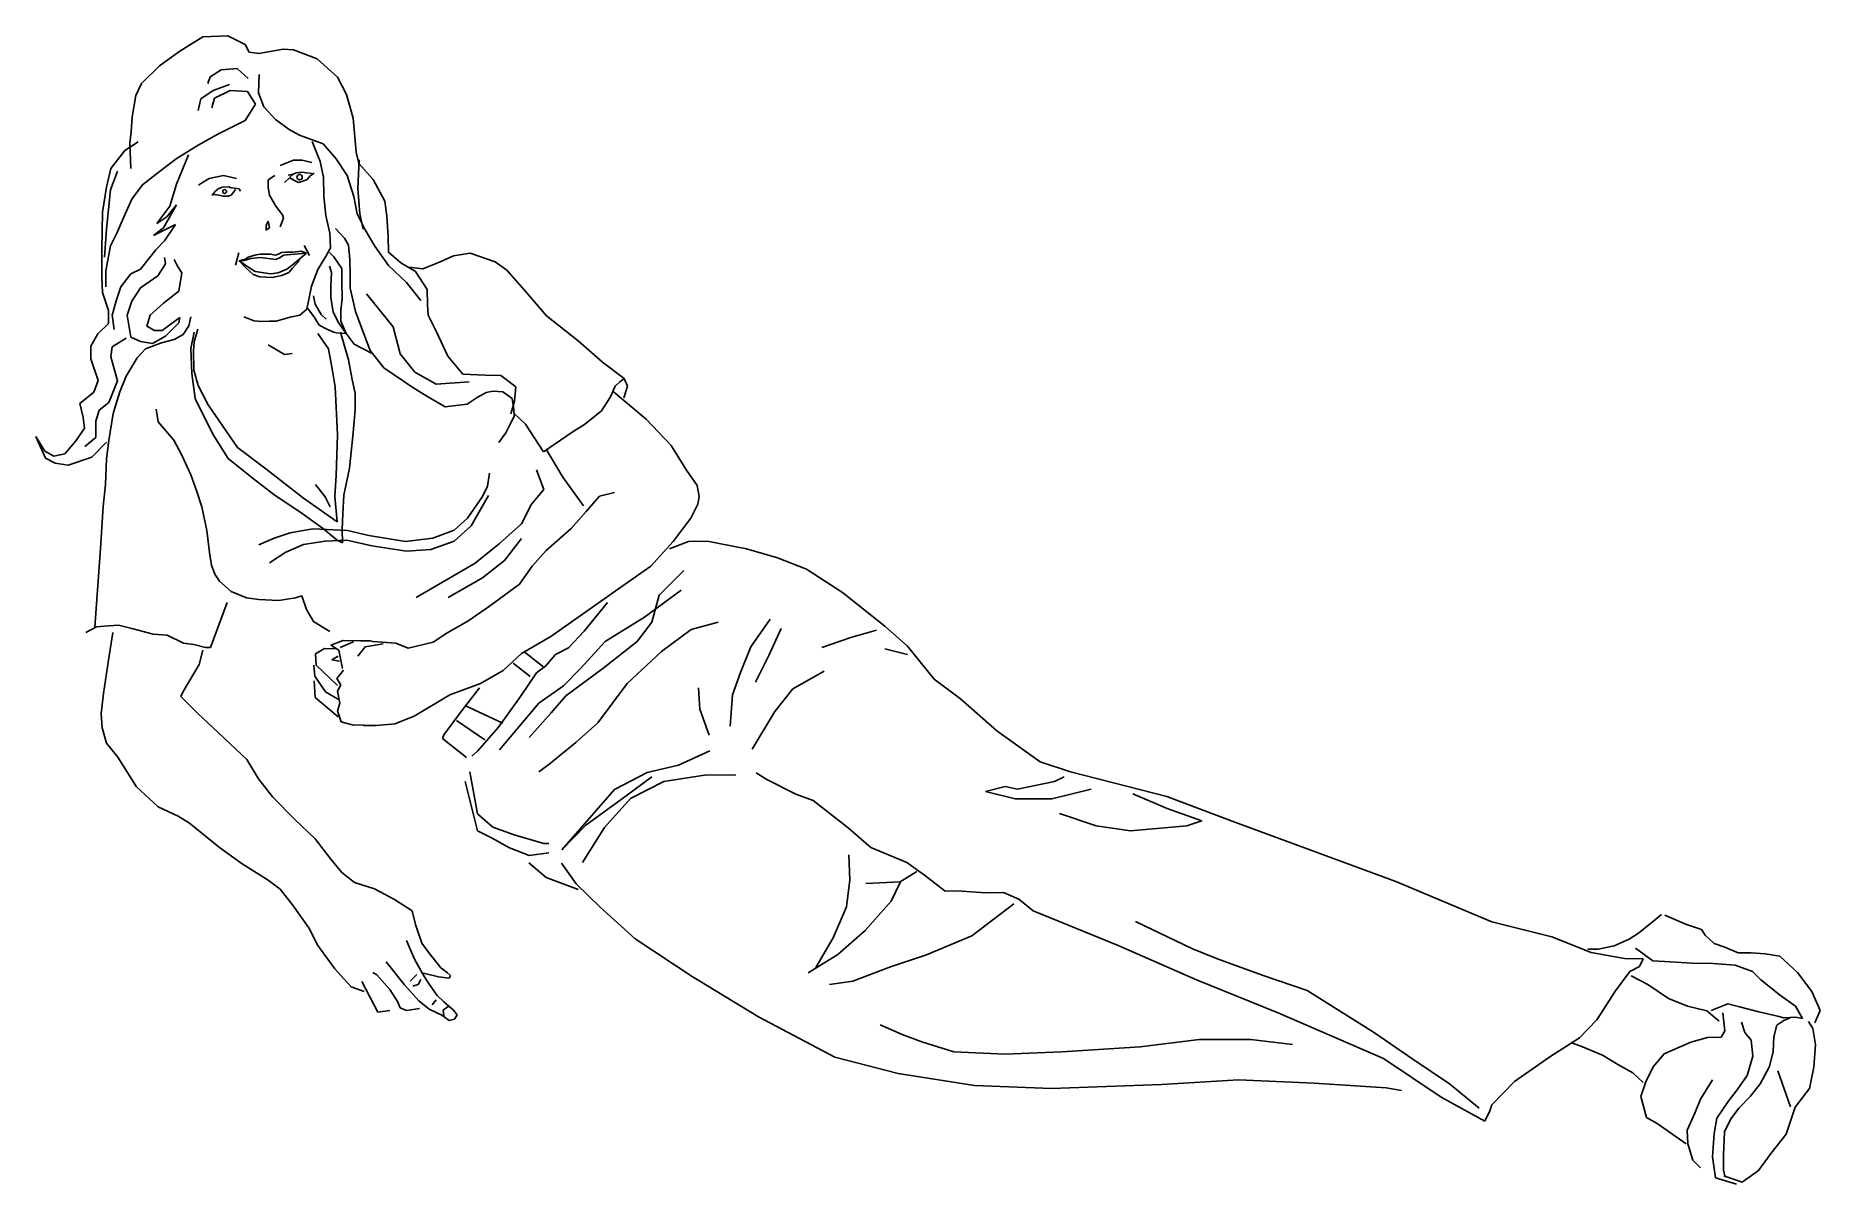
# Model space of a CAD drawing. Header units: millimetres. Extents: x -1627.58 to -1625.94, y 1789.39 to 1790.44.
import ezdxf

# ---------------------------------------------------------------- set-up
doc = ezdxf.new("R2010")
doc.units = ezdxf.units.MM
doc.header["$LTSCALE"] = 10
doc.layers.add('Humanos', color=2, linetype='Continuous')

msp = doc.modelspace()

# ---------------------------------------------------------------- linework, layer by layer
at = {"layer": 'Humanos'}
for p, q in [((-1627.4447, 1790.4248), (-1627.4633, 1790.4112)), ((-1627.4236, 1790.4379), (-1627.4447, 1790.4248)), ((-1627.4007, 1790.4388), (-1627.4236, 1790.4379)), ((-1627.3848, 1790.4307), (-1627.4007, 1790.4388)), ((-1627.3812, 1790.4237), (-1627.3848, 1790.4307)), ((-1627.3723, 1790.4226), (-1627.3812, 1790.4237)), ((-1627.35, 1790.4264), (-1627.3723, 1790.4226)), ((-1627.3406, 1790.4258), (-1627.35, 1790.4264)), ((-1627.3189, 1790.4178), (-1627.3406, 1790.4258)), ((-1627.4633, 1790.4112), (-1627.4796, 1790.3951)), ((-1627.4168, 1790.4011), (-1627.4069, 1790.4075)), ((-1627.4069, 1790.4075), (-1627.3922, 1790.4089)), ((-1627.3922, 1790.4089), (-1627.3822, 1790.3996)), ((-1627.3005, 1790.401), (-1627.3189, 1790.4178)), ((-1627.4796, 1790.3951), (-1627.4847, 1790.384)), ((-1627.419, 1790.3952), (-1627.4168, 1790.4011)), ((-1627.399, 1790.3942), (-1627.414, 1790.3886)), ((-1627.3721, 1790.4032), (-1627.3726, 1790.3867)), ((-1627.2921, 1790.3851), (-1627.3005, 1790.401)), ((-1627.4847, 1790.384), (-1627.4881, 1790.3645)), ((-1627.4254, 1790.381), (-1627.4279, 1790.3703)), ((-1627.414, 1790.3886), (-1627.4254, 1790.381)), ((-1627.4153, 1790.3729), (-1627.413, 1790.3816)), ((-1627.413, 1790.3816), (-1627.3985, 1790.3888)), ((-1627.3985, 1790.3888), (-1627.3826, 1790.3878)), ((-1627.3754, 1790.3761), (-1627.3847, 1790.3614)), ((-1627.3826, 1790.3878), (-1627.3754, 1790.3761)), ((-1627.3726, 1790.3867), (-1627.3678, 1790.3738)), ((-1627.3678, 1790.3738), (-1627.3571, 1790.3622)), ((-1627.286, 1790.3635), (-1627.2921, 1790.3851)), ((-1627.4881, 1790.3645), (-1627.4891, 1790.351)), ((-1627.3847, 1790.3614), (-1627.4099, 1790.3488)), ((-1627.3571, 1790.3622), (-1627.3446, 1790.3529)), ((-1627.2834, 1790.3324), (-1627.286, 1790.3635)), ((-1627.4826, 1790.3417), (-1627.4948, 1790.3339)), ((-1627.4891, 1790.351), (-1627.4902, 1790.3405)), ((-1627.4099, 1790.3488), (-1627.4279, 1790.3387)), ((-1627.3446, 1790.3529), (-1627.3352, 1790.3478)), ((-1627.3352, 1790.3478), (-1627.3135, 1790.3398)), ((-1627.3234, 1790.342), (-1627.3162, 1790.3238)), ((-1627.4948, 1790.3339), (-1627.5076, 1790.3173)), ((-1627.4902, 1790.3405), (-1627.4895, 1790.3175)), ((-1627.4478, 1790.3261), (-1627.4636, 1790.3142)), ((-1627.4279, 1790.3387), (-1627.4478, 1790.3261)), ((-1627.4366, 1790.33), (-1627.4476, 1790.303)), ((-1627.3407, 1790.325), (-1627.3527, 1790.32)), ((-1627.3327, 1790.325), (-1627.3407, 1790.325)), ((-1627.3238, 1790.323), (-1627.3327, 1790.325)), ((-1627.3135, 1790.3398), (-1627.3016, 1790.3263)), ((-1627.3016, 1790.3263), (-1627.2914, 1790.3111)), ((-1627.2809, 1790.3218), (-1627.2834, 1790.3324)), ((-1627.2804, 1790.3253), (-1627.2819, 1790.299)), ((-1627.5076, 1790.3173), (-1627.5116, 1790.3003)), ((-1627.5016, 1790.3149), (-1627.5079, 1790.2979)), ((-1627.4636, 1790.3142), (-1627.4787, 1790.3023)), ((-1627.4176, 1790.3081), (-1627.4047, 1790.311)), ((-1627.4047, 1790.311), (-1627.3927, 1790.3081)), ((-1627.3577, 1790.311), (-1627.3637, 1790.3071)), ((-1627.3489, 1790.3045), (-1627.3443, 1790.3089)), ((-1627.3409, 1790.3121), (-1627.3456, 1790.3114)), ((-1627.3443, 1790.3089), (-1627.338, 1790.3055)), ((-1627.3409, 1790.3121), (-1627.3441, 1790.3094)), ((-1627.3383, 1790.3135), (-1627.3409, 1790.3121)), ((-1627.333, 1790.3141), (-1627.3383, 1790.3135)), ((-1627.3287, 1790.3135), (-1627.333, 1790.3141)), ((-1627.3236, 1790.3129), (-1627.3287, 1790.3135)), ((-1627.3281, 1790.3074), (-1627.3253, 1790.3106)), ((-1627.3253, 1790.3106), (-1627.3216, 1790.313)), ((-1627.3162, 1790.3238), (-1627.3132, 1790.3093)), ((-1627.3132, 1790.3093), (-1627.313, 1790.2921)), ((-1627.2914, 1790.3111), (-1627.2853, 1790.2919)), ((-1627.2678, 1790.3073), (-1627.2809, 1790.3218)), ((-1627.5116, 1790.3003), (-1627.5154, 1790.2773)), ((-1627.5079, 1790.2979), (-1627.5117, 1790.262)), ((-1627.4787, 1790.3023), (-1627.4885, 1790.2893)), ((-1627.4476, 1790.303), (-1627.4536, 1790.283)), ((-1627.4276, 1790.302), (-1627.4246, 1790.304)), ((-1627.4246, 1790.304), (-1627.4176, 1790.3081)), ((-1627.414, 1790.2941), (-1627.4153, 1790.293)), ((-1627.4153, 1790.293), (-1627.4125, 1790.2935)), ((-1627.4118, 1790.2967), (-1627.414, 1790.2941)), ((-1627.4125, 1790.2935), (-1627.4075, 1790.2928)), ((-1627.4095, 1790.2987), (-1627.4118, 1790.2967)), ((-1627.4058, 1790.3004), (-1627.4095, 1790.2987)), ((-1627.4075, 1790.2928), (-1627.4049, 1790.292)), ((-1627.3999, 1790.3006), (-1627.4058, 1790.3004)), ((-1627.4, 1790.2922), (-1627.3972, 1790.2933)), ((-1627.3972, 1790.2998), (-1627.3999, 1790.3006)), ((-1627.3946, 1790.2993), (-1627.3972, 1790.2998)), ((-1627.3972, 1790.2933), (-1627.3935, 1790.2982)), ((-1627.3902, 1790.2989), (-1627.3946, 1790.2993)), ((-1627.3891, 1790.2965), (-1627.3902, 1790.2989)), ((-1627.3637, 1790.3071), (-1627.3637, 1790.3001)), ((-1627.3637, 1790.3001), (-1627.3627, 1790.2931)), ((-1627.3627, 1790.2931), (-1627.3567, 1790.283)), ((-1627.338, 1790.3055), (-1627.3359, 1790.3047)), ((-1627.3359, 1790.3047), (-1627.331, 1790.3061)), ((-1627.331, 1790.3061), (-1627.3281, 1790.3074)), ((-1627.2819, 1790.299), (-1627.28, 1790.276)), ((-1627.2571, 1790.2875), (-1627.2678, 1790.3073)), ((-1627.5154, 1790.2773), (-1627.5158, 1790.2432)), ((-1627.4885, 1790.2893), (-1627.4961, 1790.2723)), ((-1627.4536, 1790.283), (-1627.4656, 1790.2671)), ((-1627.4476, 1790.2841), (-1627.4596, 1790.2631)), ((-1627.4566, 1790.2731), (-1627.4476, 1790.2841)), ((-1627.4049, 1790.292), (-1627.4, 1790.2922)), ((-1627.3567, 1790.283), (-1627.3507, 1790.275)), ((-1627.313, 1790.2921), (-1627.311, 1790.2745)), ((-1627.2853, 1790.2919), (-1627.2823, 1790.276)), ((-1627.2823, 1790.276), (-1627.2751, 1790.2614)), ((-1627.28, 1790.276), (-1627.2768, 1790.2619)), ((-1627.2553, 1790.2739), (-1627.2571, 1790.2875)), ((-1627.5117, 1790.262), (-1627.5136, 1790.2362)), ((-1627.4961, 1790.2723), (-1627.5023, 1790.2581)), ((-1627.4685, 1790.2561), (-1627.4486, 1790.2661)), ((-1627.4596, 1790.2631), (-1627.4685, 1790.2561)), ((-1627.4656, 1790.2671), (-1627.4566, 1790.2731)), ((-1627.4486, 1790.2661), (-1627.4586, 1790.2511)), ((-1627.3637, 1790.2691), (-1627.3657, 1790.2651)), ((-1627.3657, 1790.2651), (-1627.3657, 1790.2611)), ((-1627.3657, 1790.2611), (-1627.3627, 1790.2631)), ((-1627.3627, 1790.2631), (-1627.3637, 1790.2691)), ((-1627.3497, 1790.2721), (-1627.3527, 1790.2641)), ((-1627.3507, 1790.275), (-1627.3497, 1790.2721)), ((-1627.311, 1790.2745), (-1627.3073, 1790.2581)), ((-1627.2938, 1790.2536), (-1627.3022, 1790.2624)), ((-1627.2751, 1790.2614), (-1627.2661, 1790.2463)), ((-1627.2539, 1790.2551), (-1627.2553, 1790.2739)), ((-1627.5081, 1790.2468), (-1627.5121, 1790.2239)), ((-1627.5023, 1790.2581), (-1627.5081, 1790.2468)), ((-1627.4586, 1790.2511), (-1627.4666, 1790.2431)), ((-1627.3309, 1790.2469), (-1627.326, 1790.2379)), ((-1627.3067, 1790.2447), (-1627.3106, 1790.2376)), ((-1627.3073, 1790.2581), (-1627.3067, 1790.2447)), ((-1627.2903, 1790.2472), (-1627.2938, 1790.2536)), ((-1627.289, 1790.2343), (-1627.2903, 1790.2472)), ((-1627.2661, 1790.2463), (-1627.2537, 1790.2288)), ((-1627.2538, 1790.241), (-1627.2539, 1790.2551)), ((-1627.5158, 1790.2432), (-1627.516, 1790.218)), ((-1627.4666, 1790.2431), (-1627.4806, 1790.2252)), ((-1627.4576, 1790.2301), (-1627.4646, 1790.2192)), ((-1627.4586, 1790.2361), (-1627.4576, 1790.2301)), ((-1627.4466, 1790.2281), (-1627.4496, 1790.2341)), ((-1627.4426, 1790.2221), (-1627.4466, 1790.2281)), ((-1627.3907, 1790.2402), (-1627.3936, 1790.2291)), ((-1627.3903, 1790.233), (-1627.3845, 1790.2346)), ((-1627.3903, 1790.233), (-1627.3857, 1790.2332)), ((-1627.3842, 1790.2264), (-1627.3903, 1790.233)), ((-1627.3806, 1790.2262), (-1627.3903, 1790.233)), ((-1627.3857, 1790.2332), (-1627.3796, 1790.2351)), ((-1627.3845, 1790.2346), (-1627.382, 1790.2362)), ((-1627.382, 1790.2362), (-1627.3801, 1790.2369)), ((-1627.3801, 1790.2369), (-1627.3747, 1790.2384)), ((-1627.3796, 1790.2351), (-1627.3707, 1790.2361)), ((-1627.3747, 1790.2384), (-1627.3711, 1790.2389)), ((-1627.3711, 1790.2389), (-1627.3653, 1790.2391)), ((-1627.3707, 1790.2361), (-1627.3567, 1790.2341)), ((-1627.3653, 1790.2391), (-1627.3617, 1790.2391)), ((-1627.3617, 1790.2391), (-1627.357, 1790.238)), ((-1627.357, 1790.238), (-1627.3537, 1790.2394)), ((-1627.3567, 1790.2341), (-1627.3527, 1790.2361)), ((-1627.3537, 1790.2394), (-1627.3517, 1790.2405)), ((-1627.3527, 1790.2361), (-1627.3497, 1790.2381)), ((-1627.3517, 1790.2405), (-1627.3479, 1790.2408)), ((-1627.3497, 1790.2381), (-1627.3397, 1790.2391)), ((-1627.3479, 1790.2408), (-1627.3413, 1790.2409)), ((-1627.3417, 1790.2291), (-1627.3467, 1790.2252)), ((-1627.3288, 1790.2399), (-1627.3417, 1790.2291)), ((-1627.3351, 1790.2332), (-1627.3416, 1790.2263)), ((-1627.3413, 1790.2409), (-1627.3337, 1790.2419)), ((-1627.3397, 1790.2391), (-1627.3288, 1790.2399)), ((-1627.3337, 1790.2419), (-1627.3288, 1790.2399)), ((-1627.3106, 1790.2376), (-1627.3182, 1790.2251)), ((-1627.3036, 1790.2365), (-1627.3078, 1790.2405)), ((-1627.3077, 1790.2282), (-1627.3058, 1790.2224)), ((-1627.2964, 1790.226), (-1627.3036, 1790.2365)), ((-1627.2888, 1790.2202), (-1627.289, 1790.2343)), ((-1627.2424, 1790.2312), (-1627.2538, 1790.241)), ((-1627.2537, 1790.2288), (-1627.2371, 1790.213)), ((-1627.2289, 1790.2231), (-1627.2424, 1790.2312)), ((-1627.2354, 1790.2271), (-1627.2224, 1790.2255)), ((-1627.2224, 1790.2255), (-1627.2072, 1790.2316)), ((-1627.2072, 1790.2316), (-1627.1943, 1790.2375)), ((-1627.1943, 1790.2375), (-1627.1791, 1790.24)), ((-1627.1791, 1790.24), (-1627.156, 1790.232)), ((-1627.156, 1790.232), (-1627.1454, 1790.2244)), ((-1627.516, 1790.218), (-1627.5154, 1790.2039)), ((-1627.5121, 1790.2239), (-1627.5124, 1790.2092)), ((-1627.4895, 1790.2211), (-1627.4985, 1790.2091)), ((-1627.4806, 1790.2252), (-1627.4895, 1790.2211)), ((-1627.4646, 1790.2192), (-1627.4806, 1790.2081)), ((-1627.4456, 1790.2052), (-1627.4426, 1790.2221)), ((-1627.3775, 1790.2203), (-1627.3842, 1790.2264)), ((-1627.3757, 1790.2231), (-1627.3806, 1790.2262)), ((-1627.3715, 1790.2184), (-1627.3775, 1790.2203)), ((-1627.3617, 1790.2211), (-1627.3757, 1790.2231)), ((-1627.3602, 1790.2177), (-1627.3715, 1790.2184)), ((-1627.3547, 1790.2221), (-1627.3617, 1790.2211)), ((-1627.3512, 1790.2194), (-1627.3602, 1790.2177)), ((-1627.3467, 1790.2252), (-1627.3547, 1790.2221)), ((-1627.3449, 1790.2224), (-1627.3512, 1790.2194)), ((-1627.3416, 1790.2263), (-1627.3449, 1790.2224)), ((-1627.3182, 1790.2251), (-1627.324, 1790.2098)), ((-1627.3058, 1790.2224), (-1627.3063, 1790.2095)), ((-1627.2963, 1790.2143), (-1627.2964, 1790.226)), ((-1627.2962, 1790.1983), (-1627.2963, 1790.2143)), ((-1627.2887, 1790.2078), (-1627.2888, 1790.2202)), ((-1627.2371, 1790.213), (-1627.224, 1790.1967)), ((-1627.2182, 1790.2068), (-1627.2289, 1790.2231)), ((-1627.1454, 1790.2244), (-1627.1276, 1790.2041)), ((-1627.5154, 1790.2039), (-1627.5099, 1790.1876)), ((-1627.5025, 1790.1972), (-1627.5065, 1790.1832)), ((-1627.4985, 1790.2091), (-1627.5025, 1790.1972)), ((-1627.4885, 1790.1962), (-1627.4926, 1790.1832)), ((-1627.4806, 1790.2081), (-1627.4885, 1790.1962)), ((-1627.4596, 1790.1941), (-1627.4456, 1790.2052)), ((-1627.3267, 1790.1975), (-1627.3285, 1790.1886)), ((-1627.324, 1790.2098), (-1627.3267, 1790.1975)), ((-1627.3222, 1790.2009), (-1627.3209, 1790.1934)), ((-1627.3063, 1790.2095), (-1627.3063, 1790.1994)), ((-1627.3063, 1790.1994), (-1627.3043, 1790.186)), ((-1627.2972, 1790.1877), (-1627.2962, 1790.1983)), ((-1627.2838, 1790.1867), (-1627.2887, 1790.2078)), ((-1627.2738, 1790.2028), (-1627.2493, 1790.1726)), ((-1627.2181, 1790.1927), (-1627.2182, 1790.2068)), ((-1627.1276, 1790.2041), (-1627.1092, 1790.1825)), ((-1627.5099, 1790.1876), (-1627.5098, 1790.1756)), ((-1627.5065, 1790.1832), (-1627.5045, 1790.1702)), ((-1627.4926, 1790.1832), (-1627.4895, 1790.1632)), ((-1627.4746, 1790.1732), (-1627.4716, 1790.1832)), ((-1627.4716, 1790.1832), (-1627.4596, 1790.1941)), ((-1627.4446, 1790.1812), (-1627.4606, 1790.1692)), ((-1627.4456, 1790.1762), (-1627.4446, 1790.1812)), ((-1627.4346, 1790.1817), (-1627.4364, 1790.1735)), ((-1627.3765, 1790.1781), (-1627.386, 1790.1817)), ((-1627.37, 1790.1776), (-1627.3765, 1790.1781)), ((-1627.3437, 1790.1814), (-1627.3566, 1790.1778)), ((-1627.3348, 1790.1833), (-1627.3437, 1790.1814)), ((-1627.3285, 1790.1886), (-1627.3348, 1790.1833)), ((-1627.3214, 1790.1811), (-1627.3285, 1790.1905)), ((-1627.3171, 1790.174), (-1627.3214, 1790.1811)), ((-1627.3209, 1790.1934), (-1627.3153, 1790.184)), ((-1627.3153, 1790.184), (-1627.3108, 1790.1795)), ((-1627.3043, 1790.186), (-1627.299, 1790.176)), ((-1627.2972, 1790.1777), (-1627.2972, 1790.1877)), ((-1627.2754, 1790.1638), (-1627.2838, 1790.1867)), ((-1627.2173, 1790.1833), (-1627.2181, 1790.1927)), ((-1627.2101, 1790.1686), (-1627.2173, 1790.1833)), ((-1627.1092, 1790.1825), (-1627.0802, 1790.1597)), ((-1627.5197, 1790.1661), (-1627.526, 1790.155)), ((-1627.5098, 1790.1756), (-1627.5197, 1790.1661)), ((-1627.4936, 1790.1622), (-1627.5065, 1790.1542)), ((-1627.4895, 1790.1632), (-1627.4806, 1790.1593)), ((-1627.4676, 1790.1692), (-1627.4746, 1790.1732)), ((-1627.4695, 1790.1572), (-1627.4576, 1790.1642)), ((-1627.4606, 1790.1692), (-1627.4676, 1790.1692)), ((-1627.4576, 1790.1642), (-1627.4456, 1790.1762)), ((-1627.4415, 1790.1657), (-1627.4497, 1790.1609)), ((-1627.4364, 1790.1735), (-1627.4415, 1790.1657)), ((-1627.4344, 1790.1529), (-1627.4316, 1790.1677)), ((-1627.4316, 1790.1588), (-1627.4282, 1790.1705)), ((-1627.3629, 1790.1777), (-1627.37, 1790.1776)), ((-1627.3566, 1790.1778), (-1627.3629, 1790.1777)), ((-1627.3182, 1790.1664), (-1627.3087, 1790.1524)), ((-1627.31, 1790.1705), (-1627.3171, 1790.174)), ((-1627.3036, 1790.1677), (-1627.31, 1790.1705)), ((-1627.3012, 1790.1671), (-1627.3036, 1790.1677)), ((-1627.2923, 1790.1666), (-1627.3012, 1790.1671)), ((-1627.299, 1790.176), (-1627.2947, 1790.1695)), ((-1627.2977, 1790.1678), (-1627.2904, 1790.1425)), ((-1627.2923, 1790.1666), (-1627.2972, 1790.1777)), ((-1627.2947, 1790.1695), (-1627.2923, 1790.1666)), ((-1627.2852, 1790.1566), (-1627.2923, 1790.1666)), ((-1627.2705, 1790.1509), (-1627.2754, 1790.1638)), ((-1627.2493, 1790.1726), (-1627.243, 1790.148)), ((-1627.1993, 1790.1457), (-1627.2101, 1790.1686)), ((-1627.526, 1790.155), (-1627.5259, 1790.1433)), ((-1627.5065, 1790.1542), (-1627.5076, 1790.1453)), ((-1627.4761, 1790.1525), (-1627.4836, 1790.1442)), ((-1627.4806, 1790.1593), (-1627.4695, 1790.1572)), ((-1627.4614, 1790.158), (-1627.4761, 1790.1525)), ((-1627.4497, 1790.1609), (-1627.4614, 1790.158)), ((-1627.4336, 1790.13), (-1627.4344, 1790.1529)), ((-1627.432, 1790.1505), (-1627.4316, 1790.1588)), ((-1627.4318, 1790.1329), (-1627.432, 1790.1505)), ((-1627.3637, 1790.1562), (-1627.3487, 1790.1472)), ((-1627.3487, 1790.1472), (-1627.3417, 1790.1482)), ((-1627.3087, 1790.1524), (-1627.3049, 1790.1324)), ((-1627.2694, 1790.1486), (-1627.2852, 1790.1566)), ((-1627.258, 1790.1352), (-1627.2705, 1790.1509)), ((-1627.243, 1790.148), (-1627.2297, 1790.1311)), ((-1627.1856, 1790.1294), (-1627.1993, 1790.1457)), ((-1627.0802, 1790.1597), (-1627.0581, 1790.1402)), ((-1627.5259, 1790.1433), (-1627.5193, 1790.1234)), ((-1627.5076, 1790.1453), (-1627.5016, 1790.1233)), ((-1627.4836, 1790.1442), (-1627.4935, 1790.1276)), ((-1627.4304, 1790.1071), (-1627.4336, 1790.13)), ((-1627.4277, 1790.1189), (-1627.4318, 1790.1329)), ((-1627.3049, 1790.1324), (-1627.3025, 1790.1177)), ((-1627.2904, 1790.1425), (-1627.2873, 1790.1261)), ((-1627.2315, 1790.1172), (-1627.258, 1790.1352)), ((-1627.2297, 1790.1311), (-1627.2102, 1790.1203)), ((-1627.1651, 1790.1284), (-1627.1856, 1790.1294)), ((-1627.0581, 1790.1402), (-1627.038, 1790.1253)), ((-1627.5233, 1790.1127), (-1627.5361, 1790.1026)), ((-1627.5193, 1790.1234), (-1627.5233, 1790.1127)), ((-1627.5016, 1790.1233), (-1627.5095, 1790.1033)), ((-1627.4993, 1790.113), (-1627.5055, 1790.0934)), ((-1627.4935, 1790.1276), (-1627.4993, 1790.113)), ((-1627.4186, 1790.1013), (-1627.4277, 1790.1189)), ((-1627.3025, 1790.1177), (-1627.3004, 1790.0738)), ((-1627.2873, 1790.1261), (-1627.2843, 1790.1115)), ((-1627.2185, 1790.1091), (-1627.2315, 1790.1172)), ((-1627.2102, 1790.1203), (-1627.18, 1790.1222)), ((-1627.151, 1790.128), (-1627.1651, 1790.1284)), ((-1627.1584, 1790.1139), (-1627.1643, 1790.1126)), ((-1627.149, 1790.1133), (-1627.1584, 1790.1139)), ((-1627.1373, 1790.1176), (-1627.151, 1790.128)), ((-1627.1407, 1790.107), (-1627.149, 1790.1133)), ((-1627.1384, 1790.1047), (-1627.1373, 1790.1176)), ((-1627.0506, 1790.1085), (-1627.0464, 1790.1182)), ((-1627.0482, 1790.1134), (-1627.0179, 1790.0883)), ((-1627.0464, 1790.1182), (-1627.0422, 1790.1224)), ((-1627.0422, 1790.1224), (-1627.038, 1790.1253)), ((-1627.0351, 1790.1182), (-1627.0386, 1790.1078)), ((-1627.038, 1790.1253), (-1627.0351, 1790.1182)), ((-1627.5361, 1790.1026), (-1627.5331, 1790.0897)), ((-1627.5095, 1790.1033), (-1627.5185, 1790.0963)), ((-1627.4662, 1790.0973), (-1627.4643, 1790.0856)), ((-1627.4143, 1790.0743), (-1627.4304, 1790.1071)), ((-1627.3919, 1790.0623), (-1627.4186, 1790.1013)), ((-1627.2841, 1790.0967), (-1627.2863, 1790.0727)), ((-1627.2843, 1790.1115), (-1627.2841, 1790.0967)), ((-1627.2019, 1790.0994), (-1627.2185, 1790.1091)), ((-1627.1818, 1790.1019), (-1627.2019, 1790.0994)), ((-1627.1725, 1790.1079), (-1627.1818, 1790.1019)), ((-1627.1643, 1790.1126), (-1627.1725, 1790.1079)), ((-1627.1418, 1790.0929), (-1627.1384, 1790.1047)), ((-1627.1395, 1790.0988), (-1627.1407, 1790.107)), ((-1627.139, 1790.0969), (-1627.1395, 1790.0988)), ((-1627.1389, 1790.0906), (-1627.139, 1790.0969)), ((-1627.059, 1790.0958), (-1627.0506, 1790.1085)), ((-1627.5331, 1790.0897), (-1627.5318, 1790.0798)), ((-1627.5185, 1790.0963), (-1627.5215, 1790.0863)), ((-1627.5215, 1790.0863), (-1627.5215, 1790.0714)), ((-1627.5055, 1790.0934), (-1627.5094, 1790.0687)), ((-1627.4643, 1790.0856), (-1627.45, 1790.0688)), ((-1627.1463, 1790.0757), (-1627.1417, 1790.0847)), ((-1627.1417, 1790.0847), (-1627.1389, 1790.0906)), ((-1627.1283, 1790.0836), (-1627.1389, 1790.0934)), ((-1627.1118, 1790.0583), (-1627.1283, 1790.0836)), ((-1627.0856, 1790.0762), (-1627.0744, 1790.0832)), ((-1627.0744, 1790.0832), (-1627.059, 1790.0958)), ((-1627.0179, 1790.0883), (-1626.9953, 1790.0642)), ((-1627.5764, 1790.0723), (-1627.5675, 1790.0524)), ((-1627.5681, 1790.0588), (-1627.5764, 1790.0723)), ((-1627.5393, 1790.0685), (-1627.5499, 1790.0566)), ((-1627.5318, 1790.0798), (-1627.5393, 1790.0685)), ((-1627.5215, 1790.0714), (-1627.5315, 1790.0633)), ((-1627.525, 1790.0533), (-1627.5117, 1790.067)), ((-1627.5094, 1790.0687), (-1627.5116, 1790.0518)), ((-1627.45, 1790.0688), (-1627.4428, 1790.0553)), ((-1627.4005, 1790.0522), (-1627.4143, 1790.0743)), ((-1627.3004, 1790.0738), (-1627.3017, 1790.0367)), ((-1627.2863, 1790.0727), (-1627.2895, 1790.0433)), ((-1627.1528, 1790.0669), (-1627.1463, 1790.0757)), ((-1627.1118, 1790.0583), (-1627.0856, 1790.0762)), ((-1626.9953, 1790.0642), (-1626.981, 1790.0416)), ((-1627.5598, 1790.0542), (-1627.5681, 1790.0588)), ((-1627.5675, 1790.0524), (-1627.5586, 1790.0478)), ((-1627.5499, 1790.0566), (-1627.5598, 1790.0542)), ((-1627.5586, 1790.0478), (-1627.5468, 1790.0461)), ((-1627.5468, 1790.0461), (-1627.525, 1790.0533)), ((-1627.5116, 1790.0518), (-1627.5126, 1790.0283)), ((-1627.4428, 1790.0553), (-1627.4344, 1790.0372)), ((-1627.3787, 1790.0347), (-1627.4005, 1790.0522)), ((-1627.3658, 1790.0426), (-1627.3919, 1790.0623)), ((-1627.0942, 1790.0351), (-1627.1091, 1790.0602)), ((-1627.4344, 1790.0372), (-1627.4291, 1790.022)), ((-1627.3586, 1790.0192), (-1627.3787, 1790.0347)), ((-1627.3315, 1790.0159), (-1627.3658, 1790.0426)), ((-1627.3017, 1790.0367), (-1627.3027, 1790.0173)), ((-1627.2895, 1790.0433), (-1627.2945, 1790.0186)), ((-1627.163, 1790.0269), (-1627.1612, 1790.0387)), ((-1627.1184, 1790.0419), (-1627.1116, 1790.0238)), ((-1627.0752, 1790.0089), (-1627.0942, 1790.0351)), ((-1626.981, 1790.0416), (-1626.9715, 1790.0275)), ((-1627.5126, 1790.0283), (-1627.5147, 1790.0083)), ((-1627.4291, 1790.022), (-1627.4243, 1790.008)), ((-1627.3326, 1790.0018), (-1627.3586, 1790.0192)), ((-1627.3008, 1789.9944), (-1627.3315, 1790.0159)), ((-1627.3205, 1790.0284), (-1627.3115, 1790.0172)), ((-1627.3115, 1790.0172), (-1627.307, 1790.0081)), ((-1627.3027, 1790.0173), (-1627.3008, 1789.9944)), ((-1627.2945, 1790.0186), (-1627.2955, 1790.0015)), ((-1627.1813, 1789.9975), (-1627.1676, 1790.0175)), ((-1627.178, 1789.9906), (-1627.1621, 1790.0183)), ((-1627.1676, 1790.0175), (-1627.163, 1790.0269)), ((-1627.1116, 1790.0238), (-1627.1229, 1790.0104)), ((-1627.0728, 1790.0036), (-1627.0607, 1790.0178)), ((-1627.0607, 1790.0178), (-1627.0471, 1790.021)), ((-1626.9715, 1790.0275), (-1626.9696, 1790.0175)), ((-1626.9696, 1790.0175), (-1626.9707, 1790.0104)), ((-1627.5147, 1790.0083), (-1627.5172, 1789.97)), ((-1627.4243, 1790.008), (-1627.4199, 1789.9862)), ((-1627.3141, 1789.9884), (-1627.3326, 1790.0018)), ((-1627.2955, 1790.0015), (-1627.296, 1789.9874)), ((-1627.1229, 1790.0104), (-1627.1319, 1789.9924)), ((-1627.0867, 1789.9882), (-1627.0728, 1790.0036)), ((-1626.9707, 1790.0104), (-1626.9771, 1789.9975)), ((-1627.4199, 1789.9862), (-1627.4173, 1789.9662)), ((-1627.3582, 1789.9792), (-1627.3435, 1789.9841)), ((-1627.3435, 1789.9841), (-1627.323, 1789.9878)), ((-1627.323, 1789.9878), (-1627.2913, 1789.9862)), ((-1627.3006, 1789.9774), (-1627.3141, 1789.9884)), ((-1627.296, 1789.9874), (-1627.2959, 1789.9751)), ((-1627.2913, 1789.9862), (-1627.2718, 1789.9817)), ((-1627.213, 1789.9794), (-1627.1935, 1789.9865)), ((-1627.1935, 1789.9865), (-1627.1813, 1789.9975)), ((-1627.1935, 1789.9767), (-1627.178, 1789.9906)), ((-1627.1319, 1789.9924), (-1627.1521, 1789.9744)), ((-1627.1095, 1789.968), (-1627.0867, 1789.9882)), ((-1626.9771, 1789.9975), (-1626.9933, 1789.9762)), ((-1627.5172, 1789.97), (-1627.5224, 1789.8978)), ((-1627.4173, 1789.9662), (-1627.4155, 1789.9545)), ((-1627.3722, 1789.9732), (-1627.3582, 1789.9792)), ((-1627.3627, 1789.9569), (-1627.3475, 1789.9664)), ((-1627.3475, 1789.9664), (-1627.3316, 1789.9736)), ((-1627.3316, 1789.9736), (-1627.3117, 1789.9766)), ((-1627.3117, 1789.9766), (-1627.2917, 1789.9775)), ((-1627.2959, 1789.9751), (-1627.3006, 1789.9774)), ((-1627.2917, 1789.9775), (-1627.2688, 1789.9724)), ((-1627.2718, 1789.9817), (-1627.2383, 1789.9762)), ((-1627.2688, 1789.9724), (-1627.2371, 1789.9675)), ((-1627.2383, 1789.9762), (-1627.213, 1789.9794)), ((-1627.2371, 1789.9675), (-1627.2151, 1789.969)), ((-1627.2151, 1789.969), (-1627.1935, 1789.9767)), ((-1627.1521, 1789.9744), (-1627.1745, 1789.9565)), ((-1627.1319, 1789.979), (-1627.1476, 1789.9588)), ((-1627.1223, 1789.9538), (-1627.1095, 1789.968)), ((-1626.9933, 1789.9762), (-1627.0136, 1789.9536)), ((-1626.9968, 1789.9697), (-1626.9792, 1789.9763)), ((-1626.9792, 1789.9763), (-1626.9621, 1789.9765)), ((-1626.9621, 1789.9765), (-1626.9263, 1789.9697)), ((-1626.9263, 1789.9697), (-1626.898, 1789.9613)), ((-1627.4155, 1789.9545), (-1627.4124, 1789.9463)), ((-1627.1745, 1789.9565), (-1627.2284, 1789.9251)), ((-1627.1476, 1789.9588), (-1627.1678, 1789.943)), ((-1627.1339, 1789.9372), (-1627.1223, 1789.9538)), ((-1627.0136, 1789.9536), (-1627.0434, 1789.9329)), ((-1626.9837, 1789.9497), (-1627.0061, 1789.9273)), ((-1626.898, 1789.9613), (-1626.8714, 1789.951)), ((-1626.8714, 1789.951), (-1626.8383, 1789.9295)), ((-1627.4124, 1789.9463), (-1627.4083, 1789.94)), ((-1627.4083, 1789.94), (-1627.3977, 1789.9307)), ((-1627.1678, 1789.943), (-1627.1992, 1789.9251)), ((-1627.1613, 1789.917), (-1627.1339, 1789.9372)), ((-1627.4165, 1789.8793), (-1627.4013, 1789.9206)), ((-1627.3977, 1789.9307), (-1627.3835, 1789.9249)), ((-1627.3835, 1789.9249), (-1627.3723, 1789.9232)), ((-1627.3723, 1789.9232), (-1627.3541, 1789.9222)), ((-1627.3541, 1789.9222), (-1627.3389, 1789.9247)), ((-1627.3389, 1789.9247), (-1627.333, 1789.9266)), ((-1627.333, 1789.9266), (-1627.3287, 1789.9142)), ((-1627.1811, 1789.9034), (-1627.1613, 1789.917)), ((-1627.0434, 1789.9329), (-1627.1053, 1789.8893)), ((-1627.0533, 1789.9206), (-1627.0748, 1789.8943)), ((-1626.9859, 1789.9318), (-1627.0196, 1789.9071)), ((-1627.0061, 1789.9273), (-1627.0129, 1789.9026)), ((-1626.8383, 1789.9295), (-1626.7998, 1789.8988)), ((-1627.3287, 1789.9142), (-1627.3222, 1789.9032)), ((-1627.3222, 1789.9032), (-1627.3074, 1789.894)), ((-1627.1993, 1789.8931), (-1627.1811, 1789.9034)), ((-1627.0196, 1789.9071), (-1627.0555, 1789.8847)), ((-1627.0129, 1789.9026), (-1627.0264, 1789.8847)), ((-1626.9523, 1789.9026), (-1626.977, 1789.8959)), ((-1626.9224, 1789.88), (-1626.9045, 1789.9053)), ((-1627.5306, 1789.893), (-1627.5207, 1789.8983)), ((-1627.5207, 1789.8983), (-1627.5137, 1789.899)), ((-1627.5137, 1789.899), (-1627.5008, 1789.8997)), ((-1627.5059, 1789.8932), (-1627.5098, 1789.8679)), ((-1627.5008, 1789.8997), (-1627.4871, 1789.8963)), ((-1627.4871, 1789.8963), (-1627.469, 1789.8917)), ((-1627.469, 1789.8917), (-1627.456, 1789.8907)), ((-1627.456, 1789.8907), (-1627.4412, 1789.8833)), ((-1627.3063, 1789.8815), (-1627.2952, 1789.8858)), ((-1627.2856, 1789.8844), (-1627.2978, 1789.8794)), ((-1627.2952, 1789.8858), (-1627.2793, 1789.8853)), ((-1627.2793, 1789.8853), (-1627.2706, 1789.8854)), ((-1627.2706, 1789.8854), (-1627.268, 1789.8849)), ((-1627.268, 1789.8849), (-1627.2469, 1789.8833)), ((-1627.2356, 1789.8787), (-1627.2128, 1789.8843)), ((-1627.2128, 1789.8843), (-1627.1993, 1789.8931)), ((-1627.1053, 1789.8893), (-1627.1321, 1789.8738)), ((-1627.0748, 1789.8943), (-1627.0892, 1789.8789)), ((-1627.0555, 1789.8847), (-1627.078, 1789.86)), ((-1627.0264, 1789.8847), (-1627.0578, 1789.86)), ((-1626.977, 1789.8959), (-1627.0039, 1789.8757)), ((-1626.8944, 1789.8967), (-1626.9059, 1789.8719)), ((-1626.8573, 1789.8794), (-1626.8309, 1789.8884)), ((-1626.8309, 1789.8884), (-1626.8074, 1789.8952)), ((-1626.7998, 1789.8988), (-1626.7791, 1789.8807)), ((-1627.5098, 1789.8679), (-1627.5143, 1789.8373)), ((-1627.4412, 1789.8833), (-1627.4318, 1789.8822)), ((-1627.4318, 1789.8822), (-1627.4212, 1789.8793)), ((-1627.4269, 1789.8639), (-1627.4235, 1789.8769)), ((-1627.4212, 1789.8793), (-1627.4165, 1789.8793)), ((-1627.3205, 1789.8736), (-1627.3121, 1789.8784)), ((-1627.3199, 1789.8633), (-1627.3205, 1789.8736)), ((-1627.3121, 1789.8784), (-1627.3025, 1789.8782)), ((-1627.2992, 1789.8769), (-1627.3063, 1789.8815)), ((-1627.2997, 1789.8715), (-1627.3056, 1789.8682)), ((-1627.3056, 1789.8682), (-1627.2986, 1789.8669)), ((-1627.2957, 1789.8603), (-1627.2992, 1789.8769)), ((-1627.2751, 1789.8801), (-1627.2818, 1789.8713)), ((-1627.2585, 1789.8828), (-1627.2751, 1789.8801)), ((-1627.2469, 1789.8833), (-1627.2356, 1789.8787)), ((-1627.1321, 1789.8738), (-1627.1489, 1789.8584)), ((-1627.1298, 1789.8757), (-1627.1114, 1789.8611)), ((-1627.1009, 1789.8729), (-1627.1102, 1789.8623)), ((-1627.0892, 1789.8789), (-1627.1009, 1789.8729)), ((-1627.0039, 1789.8757), (-1627.0353, 1789.8465)), ((-1626.9316, 1789.8564), (-1626.9224, 1789.88)), ((-1626.9059, 1789.8719), (-1626.9181, 1789.8476)), ((-1626.7996, 1789.8781), (-1626.779, 1789.8731)), ((-1626.7791, 1789.8807), (-1626.7547, 1789.8504)), ((-1627.4414, 1789.8391), (-1627.4269, 1789.8639)), ((-1627.3219, 1789.8632), (-1627.321, 1789.853)), ((-1627.3112, 1789.8387), (-1627.321, 1789.853)), ((-1627.3002, 1789.8445), (-1627.3199, 1789.8633)), ((-1627.301, 1789.8509), (-1627.2949, 1789.8587)), ((-1627.1489, 1789.8584), (-1627.1695, 1789.8464)), ((-1627.1396, 1789.865), (-1627.1242, 1789.8527)), ((-1627.1184, 1789.8563), (-1627.1329, 1789.8344)), ((-1627.1102, 1789.8623), (-1627.1184, 1789.8563)), ((-1627.078, 1789.86), (-1627.0937, 1789.8442)), ((-1627.0578, 1789.86), (-1627.0914, 1789.8352)), ((-1626.9391, 1789.8362), (-1626.9316, 1789.8564)), ((-1626.884, 1789.8416), (-1626.8553, 1789.8576)), ((-1627.5143, 1789.8373), (-1627.5164, 1789.819)), ((-1627.4437, 1789.8344), (-1627.4414, 1789.8391)), ((-1627.3208, 1789.8335), (-1627.3216, 1789.8488)), ((-1627.2987, 1789.8316), (-1627.3112, 1789.8387)), ((-1627.2973, 1789.8452), (-1627.301, 1789.8509)), ((-1627.3002, 1789.8394), (-1627.2973, 1789.8452)), ((-1627.2983, 1789.8284), (-1627.3002, 1789.8394)), ((-1627.1976, 1789.8361), (-1627.2303, 1789.8165)), ((-1627.1695, 1789.8464), (-1627.1976, 1789.8361)), ((-1627.1706, 1789.8424), (-1627.188, 1789.8197)), ((-1627.0937, 1789.8442), (-1627.1162, 1789.8286)), ((-1627.0914, 1789.8352), (-1627.1049, 1789.8195)), ((-1627.0353, 1789.8465), (-1627.0623, 1789.8105)), ((-1626.9689, 1789.823), (-1626.9702, 1789.8425)), ((-1626.9412, 1789.8075), (-1626.9391, 1789.8362)), ((-1626.9002, 1789.8208), (-1626.884, 1789.8416)), ((-1626.7547, 1789.8504), (-1626.7305, 1789.8323)), ((-1627.5164, 1789.819), (-1627.5156, 1789.806)), ((-1627.4283, 1789.8193), (-1627.4437, 1789.8344)), ((-1627.4141, 1789.8058), (-1627.4283, 1789.8193)), ((-1627.2998, 1789.816), (-1627.3208, 1789.8335)), ((-1627.3002, 1789.8213), (-1627.2983, 1789.8284)), ((-1627.2969, 1789.8114), (-1627.3002, 1789.8213)), ((-1627.2983, 1789.8284), (-1627.2987, 1789.8316)), ((-1627.188, 1789.8197), (-1627.2031, 1789.7996)), ((-1627.1839, 1789.8263), (-1627.1492, 1789.8102)), ((-1627.1329, 1789.8344), (-1627.1532, 1789.8066)), ((-1627.1162, 1789.8286), (-1627.1521, 1789.7858)), ((-1627.1049, 1789.8195), (-1627.1251, 1789.7971)), ((-1626.9604, 1789.7991), (-1626.9689, 1789.823)), ((-1626.921, 1789.7865), (-1626.9002, 1789.8208)), ((-1626.7305, 1789.8323), (-1626.6973, 1789.8033)), ((-1627.5156, 1789.806), (-1627.5115, 1789.792)), ((-1627.3833, 1789.7768), (-1627.4141, 1789.8058)), ((-1627.2856, 1789.8082), (-1627.2969, 1789.8114)), ((-1627.2766, 1789.8087), (-1627.2856, 1789.8082)), ((-1627.2767, 1789.8081), (-1627.2766, 1789.8087)), ((-1627.2651, 1789.8081), (-1627.2767, 1789.8081)), ((-1627.2478, 1789.8095), (-1627.2651, 1789.8081)), ((-1627.2303, 1789.8165), (-1627.2478, 1789.8095)), ((-1627.1915, 1789.8127), (-1627.1655, 1789.7948)), ((-1627.1532, 1789.8066), (-1627.1724, 1789.7846)), ((-1627.0623, 1789.8105), (-1627.0825, 1789.7926)), ((-1626.6973, 1789.8033), (-1626.6576, 1789.7749)), ((-1627.5115, 1789.792), (-1627.5013, 1789.7792)), ((-1627.2031, 1789.7996), (-1627.2042, 1789.7961)), ((-1627.2042, 1789.7961), (-1627.1823, 1789.7787)), ((-1627.0825, 1789.7926), (-1627.1072, 1789.7724)), ((-1627.5013, 1789.7792), (-1627.4841, 1789.7518)), ((-1627.3725, 1789.7592), (-1627.3833, 1789.7768)), ((-1627.1724, 1789.7846), (-1627.1776, 1789.7799)), ((-1627.1072, 1789.7724), (-1627.1162, 1789.7657)), ((-1626.9884, 1789.7718), (-1627.0172, 1789.765)), ((-1626.9598, 1789.785), (-1626.9884, 1789.7718)), ((-1626.6576, 1789.7749), (-1626.63, 1789.7658)), ((-1627.3595, 1789.7424), (-1627.3725, 1789.7592)), ((-1627.1835, 1789.7567), (-1627.1723, 1789.7118)), ((-1627.1793, 1789.7658), (-1627.1724, 1789.7271)), ((-1627.0172, 1789.765), (-1627.0469, 1789.7494)), ((-1627.0363, 1789.7436), (-1627.0129, 1789.761)), ((-1627.0322, 1789.7413), (-1627.0018, 1789.7569)), ((-1627.0018, 1789.7569), (-1626.9648, 1789.7626)), ((-1626.9648, 1789.7626), (-1626.9361, 1789.7629)), ((-1626.9078, 1789.7585), (-1626.9173, 1789.7648)), ((-1626.8812, 1789.7451), (-1626.9078, 1789.7585)), ((-1626.6783, 1789.7499), (-1626.6446, 1789.7567)), ((-1626.6446, 1789.7567), (-1626.6357, 1789.7611)), ((-1626.63, 1789.7658), (-1626.5417, 1789.7432)), ((-1627.4841, 1789.7518), (-1627.4644, 1789.7337)), ((-1627.3393, 1789.722), (-1627.3595, 1789.7424)), ((-1627.0469, 1789.7494), (-1627.0952, 1789.6944)), ((-1627.0731, 1789.717), (-1627.0363, 1789.7436)), ((-1627.056, 1789.7148), (-1627.0322, 1789.7413)), ((-1626.8654, 1789.7394), (-1626.8812, 1789.7451)), ((-1626.8333, 1789.7145), (-1626.8654, 1789.7394)), ((-1626.7075, 1789.7477), (-1626.6895, 1789.7522)), ((-1626.6806, 1789.7409), (-1626.7075, 1789.7477)), ((-1626.6895, 1789.7522), (-1626.6783, 1789.7499)), ((-1626.6469, 1789.7409), (-1626.6806, 1789.7409)), ((-1626.611, 1789.7499), (-1626.6469, 1789.7409)), ((-1626.5728, 1789.7455), (-1626.5414, 1789.732)), ((-1626.5417, 1789.7432), (-1626.4797, 1789.7196)), ((-1627.4644, 1789.7337), (-1627.4462, 1789.7251)), ((-1627.4462, 1789.7251), (-1627.4356, 1789.7187)), ((-1627.3208, 1789.7045), (-1627.3393, 1789.722)), ((-1627.1724, 1789.7271), (-1627.1582, 1789.715)), ((-1626.6064, 1789.7162), (-1626.6401, 1789.7275)), ((-1626.5414, 1789.732), (-1626.5099, 1789.7208)), ((-1627.4356, 1789.7187), (-1627.4084, 1789.6966)), ((-1627.1723, 1789.7118), (-1627.1588, 1789.705)), ((-1627.1588, 1789.705), (-1627.1431, 1789.6961)), ((-1627.1582, 1789.715), (-1627.1388, 1789.7081)), ((-1627.1388, 1789.7081), (-1627.1117, 1789.7001)), ((-1627.0952, 1789.6944), (-1627.0731, 1789.717)), ((-1627.0763, 1789.6829), (-1627.056, 1789.7148)), ((-1626.8126, 1789.6964), (-1626.8333, 1789.7145)), ((-1626.575, 1789.7118), (-1626.6064, 1789.7162)), ((-1626.5234, 1789.7162), (-1626.575, 1789.7118)), ((-1626.5099, 1789.7208), (-1626.5234, 1789.7162)), ((-1626.4797, 1789.7196), (-1626.3323, 1789.6653)), ((-1627.4084, 1789.6966), (-1627.3876, 1789.6816)), ((-1627.3066, 1789.6859), (-1627.3208, 1789.7045)), ((-1627.1431, 1789.6961), (-1627.1251, 1789.6893)), ((-1627.1251, 1789.6893), (-1627.1072, 1789.6915)), ((-1627.1117, 1789.7001), (-1627.107, 1789.7002)), ((-1626.8325, 1789.6899), (-1626.8316, 1789.6669)), ((-1626.7796, 1789.6827), (-1626.8126, 1789.6964)), ((-1627.3876, 1789.6816), (-1627.3639, 1789.6665)), ((-1627.2965, 1789.6737), (-1627.3066, 1789.6859)), ((-1627.2847, 1789.6644), (-1627.2965, 1789.6737)), ((-1627.1095, 1789.6691), (-1627.1253, 1789.6824)), ((-1627.0956, 1789.682), (-1627.082, 1789.6633)), ((-1626.7706, 1789.6745), (-1626.7858, 1789.665)), ((-1626.7635, 1789.6711), (-1626.7796, 1789.6827)), ((-1627.3639, 1789.6665), (-1627.3528, 1789.6584)), ((-1627.3528, 1789.6584), (-1627.3414, 1789.6439)), ((-1627.2664, 1789.6587), (-1627.2847, 1789.6644)), ((-1627.2481, 1789.6488), (-1627.2664, 1789.6587)), ((-1627.1095, 1789.6691), (-1627.0801, 1789.6581)), ((-1627.082, 1789.6633), (-1627.06, 1789.6419)), ((-1626.8316, 1789.6669), (-1626.8349, 1789.6422)), ((-1626.7858, 1789.665), (-1626.817, 1789.6635)), ((-1626.7858, 1789.6645), (-1626.7938, 1789.6473)), ((-1626.7446, 1789.6566), (-1626.7635, 1789.6711)), ((-1626.7335, 1789.6567), (-1626.7446, 1789.6566)), ((-1626.7077, 1789.6551), (-1626.7335, 1789.6567)), ((-1626.3323, 1789.6653), (-1626.2444, 1789.6285)), ((-1627.3414, 1789.6439), (-1627.3266, 1789.6229)), ((-1627.2321, 1789.6384), (-1627.2481, 1789.6488)), ((-1627.06, 1789.6419), (-1627.028, 1789.6128)), ((-1626.8349, 1789.6422), (-1626.8471, 1789.6139)), ((-1626.7938, 1789.6473), (-1626.8178, 1789.6207)), ((-1626.7202, 1789.6158), (-1626.6817, 1789.6448)), ((-1626.6912, 1789.6553), (-1626.7077, 1789.6551)), ((-1626.6771, 1789.6491), (-1626.6912, 1789.6553)), ((-1626.664, 1789.6386), (-1626.6771, 1789.6491)), ((-1627.2291, 1789.6262), (-1627.2321, 1789.6384)), ((-1627.2231, 1789.6091), (-1627.2291, 1789.6262)), ((-1626.5862, 1789.607), (-1626.664, 1789.6386)), ((-1626.5705, 1789.6287), (-1626.5189, 1789.604)), ((-1626.2444, 1789.6285), (-1626.1897, 1789.6149)), ((-1626.1104, 1789.618), (-1626.098, 1789.6281)), ((-1626.098, 1789.6281), (-1626.0894, 1789.6352)), ((-1626.0864, 1789.6347), (-1626.0663, 1789.626)), ((-1626.0663, 1789.626), (-1626.0528, 1789.6214)), ((-1627.3266, 1789.6229), (-1627.3182, 1789.607)), ((-1627.3182, 1789.607), (-1627.3028, 1789.5855)), ((-1627.23, 1789.5945), (-1627.2372, 1789.6113)), ((-1627.2165, 1789.5998), (-1627.2231, 1789.6091)), ((-1627.028, 1789.6128), (-1626.9759, 1789.5786)), ((-1626.8471, 1789.6139), (-1626.8627, 1789.5867)), ((-1626.8178, 1789.6207), (-1626.8427, 1789.5987)), ((-1626.7617, 1789.5982), (-1626.7202, 1789.6158)), ((-1626.5147, 1789.5754), (-1626.5862, 1789.607)), ((-1626.1897, 1789.6149), (-1626.1537, 1789.6005)), ((-1626.1326, 1789.6066), (-1626.119, 1789.6126)), ((-1626.119, 1789.6126), (-1626.1104, 1789.618)), ((-1626.0528, 1789.6214), (-1626.0493, 1789.6163)), ((-1626.0493, 1789.6163), (-1626.041, 1789.6086)), ((-1626.041, 1789.6086), (-1626.0315, 1789.6052)), ((-1627.2558, 1789.5919), (-1627.2392, 1789.5709)), ((-1627.2222, 1789.5806), (-1627.23, 1789.5945)), ((-1627.2105, 1789.5923), (-1627.2165, 1789.5998)), ((-1627.2058, 1789.5865), (-1627.2105, 1789.5923)), ((-1626.8427, 1789.5987), (-1626.8697, 1789.5819)), ((-1626.7944, 1789.5874), (-1626.7617, 1789.5982)), ((-1626.5189, 1789.604), (-1626.4965, 1789.595)), ((-1626.4965, 1789.595), (-1626.4538, 1789.5793)), ((-1626.1566, 1789.6035), (-1626.1472, 1789.6036)), ((-1626.1537, 1789.6005), (-1626.1231, 1789.5949)), ((-1626.1472, 1789.6036), (-1626.1326, 1789.6066)), ((-1626.1231, 1789.5949), (-1626.106, 1789.5946)), ((-1626.0972, 1789.5928), (-1626.1131, 1789.6044)), ((-1626.106, 1789.5946), (-1626.1094, 1789.5875)), ((-1626.0813, 1789.5918), (-1626.0972, 1789.5928)), ((-1626.0613, 1789.5908), (-1626.0813, 1789.5918)), ((-1626.042, 1789.5905), (-1626.0613, 1789.5908)), ((-1626.022, 1789.5888), (-1626.042, 1789.5905)), ((-1626.0315, 1789.6052), (-1626.0191, 1789.6001)), ((-1626.0191, 1789.6001), (-1626.0073, 1789.6002)), ((-1626.0073, 1789.6002), (-1625.9944, 1789.5992)), ((-1625.9944, 1789.5992), (-1625.981, 1789.597)), ((-1625.981, 1789.597), (-1625.9649, 1789.5823)), ((-1627.3028, 1789.5855), (-1627.2944, 1789.5762)), ((-1627.2944, 1789.5762), (-1627.2878, 1789.5692)), ((-1627.278, 1789.574), (-1627.2636, 1789.546)), ((-1627.268, 1789.5823), (-1627.2644, 1789.58)), ((-1627.2644, 1789.58), (-1627.2526, 1789.5666)), ((-1627.2278, 1789.5803), (-1627.2339, 1789.5741)), ((-1627.2266, 1789.5713), (-1627.224, 1789.5757)), ((-1627.217, 1789.5725), (-1627.2222, 1789.5806)), ((-1627.2217, 1789.5816), (-1627.208, 1789.5782)), ((-1627.208, 1789.5782), (-1627.1981, 1789.5771)), ((-1627.1998, 1789.5818), (-1627.2058, 1789.5865)), ((-1627.197, 1789.5795), (-1627.1998, 1789.5818)), ((-1627.1981, 1789.5771), (-1627.197, 1789.5795)), ((-1626.9759, 1789.5786), (-1626.9152, 1789.5416)), ((-1626.8502, 1789.5711), (-1626.8291, 1789.5741)), ((-1626.8291, 1789.5741), (-1626.7944, 1789.5874)), ((-1626.4393, 1789.5449), (-1626.5147, 1789.5754)), ((-1626.4538, 1789.5793), (-1626.4134, 1789.5658)), ((-1626.1183, 1789.5832), (-1626.1315, 1789.5655)), ((-1626.1094, 1789.5875), (-1626.1183, 1789.5832)), ((-1626.1171, 1789.5792), (-1626.1017, 1789.5711)), ((-1626.006, 1789.5831), (-1626.022, 1789.5888)), ((-1625.9984, 1789.5756), (-1626.006, 1789.5831)), ((-1625.9806, 1789.561), (-1625.9984, 1789.5756)), ((-1625.9649, 1789.5823), (-1625.9518, 1789.5648)), ((-1627.2878, 1789.5692), (-1627.276, 1789.5647)), ((-1627.2526, 1789.5666), (-1627.2454, 1789.5555)), ((-1627.2392, 1789.5709), (-1627.226, 1789.5564)), ((-1627.2313, 1789.5698), (-1627.2266, 1789.5713)), ((-1627.2091, 1789.5611), (-1627.217, 1789.5725)), ((-1627.2032, 1789.5552), (-1627.2091, 1789.5611)), ((-1626.4134, 1789.5658), (-1626.3528, 1789.5276)), ((-1626.1315, 1789.5655), (-1626.1484, 1789.539)), ((-1626.1017, 1789.5711), (-1626.0828, 1789.5584)), ((-1626.0828, 1789.5584), (-1626.0656, 1789.5515)), ((-1625.9669, 1789.5513), (-1625.9806, 1789.561)), ((-1625.9518, 1789.5648), (-1625.9441, 1789.5473)), ((-1627.2636, 1789.546), (-1627.2524, 1789.5473)), ((-1627.2454, 1789.5555), (-1627.243, 1789.5497)), ((-1627.243, 1789.5497), (-1627.2371, 1789.5474)), ((-1627.2371, 1789.5474), (-1627.2254, 1789.5492)), ((-1627.226, 1789.5564), (-1627.2164, 1789.5485)), ((-1627.2164, 1789.5485), (-1627.2048, 1789.543)), ((-1627.2102, 1789.5573), (-1627.2138, 1789.5526)), ((-1627.2048, 1789.543), (-1627.1983, 1789.5383)), ((-1627.1992, 1789.5511), (-1627.2036, 1789.5476)), ((-1627.2036, 1789.5476), (-1627.2032, 1789.5426)), ((-1627.1944, 1789.5477), (-1627.2032, 1789.5552)), ((-1627.1908, 1789.5435), (-1627.1944, 1789.5477)), ((-1627.1932, 1789.5395), (-1627.1908, 1789.5435)), ((-1626.9152, 1789.5416), (-1626.8453, 1789.5046)), ((-1626.3437, 1789.5035), (-1626.4393, 1789.5449)), ((-1626.0656, 1789.5515), (-1626.0479, 1789.547)), ((-1626.0479, 1789.547), (-1626.0367, 1789.5376)), ((-1626.044, 1789.5473), (-1626.0287, 1789.5535)), ((-1626.0333, 1789.5453), (-1626.0313, 1789.5288)), ((-1626.0287, 1789.5535), (-1626.0181, 1789.5508)), ((-1626.0181, 1789.5508), (-1626.0004, 1789.5463)), ((-1626.0004, 1789.5463), (-1625.9833, 1789.5422)), ((-1625.9833, 1789.5422), (-1625.9774, 1789.5406)), ((-1625.9604, 1789.5401), (-1625.9669, 1789.5513)), ((-1625.9441, 1789.5473), (-1625.9492, 1789.5362)), ((-1627.1983, 1789.5383), (-1627.1932, 1789.5395)), ((-1626.8041, 1789.5344), (-1626.7838, 1789.5254)), ((-1626.7838, 1789.5254), (-1626.7659, 1789.5187)), ((-1626.3528, 1789.5276), (-1626.3168, 1789.5029)), ((-1626.1484, 1789.539), (-1626.1642, 1789.5224)), ((-1626.0313, 1789.5288), (-1626.0348, 1789.5229)), ((-1626.0161, 1789.5367), (-1626.0132, 1789.5273)), ((-1626.0132, 1789.5273), (-1626.0072, 1789.5203)), ((-1625.9839, 1789.534), (-1625.9866, 1789.5234)), ((-1625.9774, 1789.5383), (-1625.9839, 1789.534)), ((-1625.9774, 1789.5406), (-1625.9668, 1789.5412)), ((-1625.9715, 1789.5407), (-1625.9774, 1789.5383)), ((-1625.9668, 1789.5412), (-1625.9604, 1789.5401)), ((-1625.951, 1789.5308), (-1625.955, 1789.5373)), ((-1625.9485, 1789.5162), (-1625.951, 1789.5308)), ((-1626.7659, 1789.5187), (-1626.7367, 1789.5097)), ((-1626.7367, 1789.5097), (-1626.6895, 1789.5075)), ((-1626.6895, 1789.5075), (-1626.6379, 1789.5097)), ((-1626.6379, 1789.5097), (-1626.5661, 1789.5142)), ((-1626.5661, 1789.5142), (-1626.5121, 1789.5209)), ((-1626.5121, 1789.5209), (-1626.465, 1789.5209)), ((-1626.465, 1789.5209), (-1626.4269, 1789.5164)), ((-1626.1642, 1789.5224), (-1626.1915, 1789.505)), ((-1626.1616, 1789.5142), (-1626.1724, 1789.5181)), ((-1626.1434, 1789.5066), (-1626.1616, 1789.5142)), ((-1626.0624, 1789.5186), (-1626.087, 1789.5078)), ((-1626.0472, 1789.5228), (-1626.0624, 1789.5186)), ((-1626.0348, 1789.5229), (-1626.0472, 1789.5228)), ((-1626.0072, 1789.5203), (-1626.0059, 1789.5056)), ((-1625.9872, 1789.51), (-1625.9906, 1789.4963)), ((-1625.9866, 1789.5234), (-1625.9872, 1789.51)), ((-1625.9499, 1789.4956), (-1625.9485, 1789.5162)), ((-1626.8453, 1789.5046), (-1626.7876, 1789.4899)), ((-1626.291, 1789.4681), (-1626.3437, 1789.5035)), ((-1626.3168, 1789.5029), (-1626.2832, 1789.4805)), ((-1626.1915, 1789.505), (-1626.2237, 1789.4824)), ((-1626.1292, 1789.4979), (-1626.1434, 1789.5066)), ((-1626.1155, 1789.4905), (-1626.1292, 1789.4979)), ((-1626.0968, 1789.4958), (-1626.1037, 1789.4823)), ((-1626.087, 1789.5078), (-1626.0968, 1789.4958)), ((-1626.0059, 1789.5056), (-1626.011, 1789.4879)), ((-1625.9906, 1789.4963), (-1625.9991, 1789.4803)), ((-1625.954, 1789.476), (-1625.9499, 1789.4956)), ((-1626.7876, 1789.4899), (-1626.7177, 1789.4788)), ((-1626.7177, 1789.4788), (-1626.6472, 1789.476)), ((-1626.6472, 1789.476), (-1626.5467, 1789.4798)), ((-1626.5467, 1789.4798), (-1626.4763, 1789.484)), ((-1626.4763, 1789.484), (-1626.4069, 1789.4811)), ((-1626.4069, 1789.4811), (-1626.3411, 1789.4766)), ((-1626.3411, 1789.4766), (-1626.327, 1789.4743)), ((-1626.2832, 1789.4805), (-1626.2562, 1789.458)), ((-1626.2237, 1789.4824), (-1626.2446, 1789.461)), ((-1626.1061, 1789.4816), (-1626.1155, 1789.4905)), ((-1626.1037, 1789.4823), (-1626.1083, 1789.4687)), ((-1626.0426, 1789.4841), (-1626.0537, 1789.4664)), ((-1626.011, 1789.4879), (-1626.0202, 1789.4749)), ((-1625.9991, 1789.4803), (-1626.0079, 1789.4692)), ((-1625.9828, 1789.4922), (-1625.9714, 1789.4594)), ((-1625.9672, 1789.459), (-1625.954, 1789.476)), ((-1626.2509, 1789.4462), (-1626.291, 1789.4681)), ((-1626.2446, 1789.461), (-1626.2463, 1789.4556)), ((-1626.1083, 1789.4687), (-1626.1029, 1789.4495)), ((-1626.0537, 1789.4664), (-1626.0588, 1789.4534)), ((-1626.0284, 1789.4643), (-1626.0388, 1789.4489)), ((-1626.0202, 1789.4749), (-1626.0284, 1789.4643)), ((-1626.0079, 1789.4692), (-1626.0184, 1789.4585)), ((-1626.2463, 1789.4556), (-1626.2509, 1789.4462)), ((-1626.1029, 1789.4495), (-1626.0934, 1789.4442)), ((-1626.0934, 1789.4442), (-1626.0669, 1789.4255)), ((-1626.0588, 1789.4534), (-1626.0657, 1789.4381)), ((-1626.0388, 1789.4489), (-1626.041, 1789.4348)), ((-1626.0259, 1789.4483), (-1626.0316, 1789.4365)), ((-1626.0184, 1789.4585), (-1626.0259, 1789.4483)), ((-1625.9752, 1789.4342), (-1625.9672, 1789.459)), ((-1626.0657, 1789.4381), (-1626.0651, 1789.4256)), ((-1626.041, 1789.4348), (-1626.0426, 1789.4136)), ((-1626.0316, 1789.4365), (-1626.0326, 1789.4154)), ((-1625.9891, 1789.417), (-1625.9752, 1789.4342)), ((-1626.0651, 1789.4256), (-1626.0607, 1789.4104)), ((-1626.0426, 1789.4136), (-1626.04, 1789.3944)), ((-1626.0326, 1789.4154), (-1626.0325, 1789.4013)), ((-1626.0007, 1789.4011), (-1625.9891, 1789.417)), ((-1626.0607, 1789.4104), (-1626.0536, 1789.4034)), ((-1626.0325, 1789.4013), (-1626.0312, 1789.3949)), ((-1626.0324, 1789.3961), (-1626.0154, 1789.3904)), ((-1626.0154, 1789.3904), (-1626.0007, 1789.4011)), ((-1626.0206, 1789.3885), (-1626.04, 1789.3944))]:
    msp.add_line(p, q, dxfattribs=at)
for centre, radius in [((-1627.335, 1790.3095), 0.00246), ((-1627.4036, 1790.2963), 0.00172)]:
    msp.add_circle(centre, radius, dxfattribs=at)

doc.saveas('drawing.dxf')
